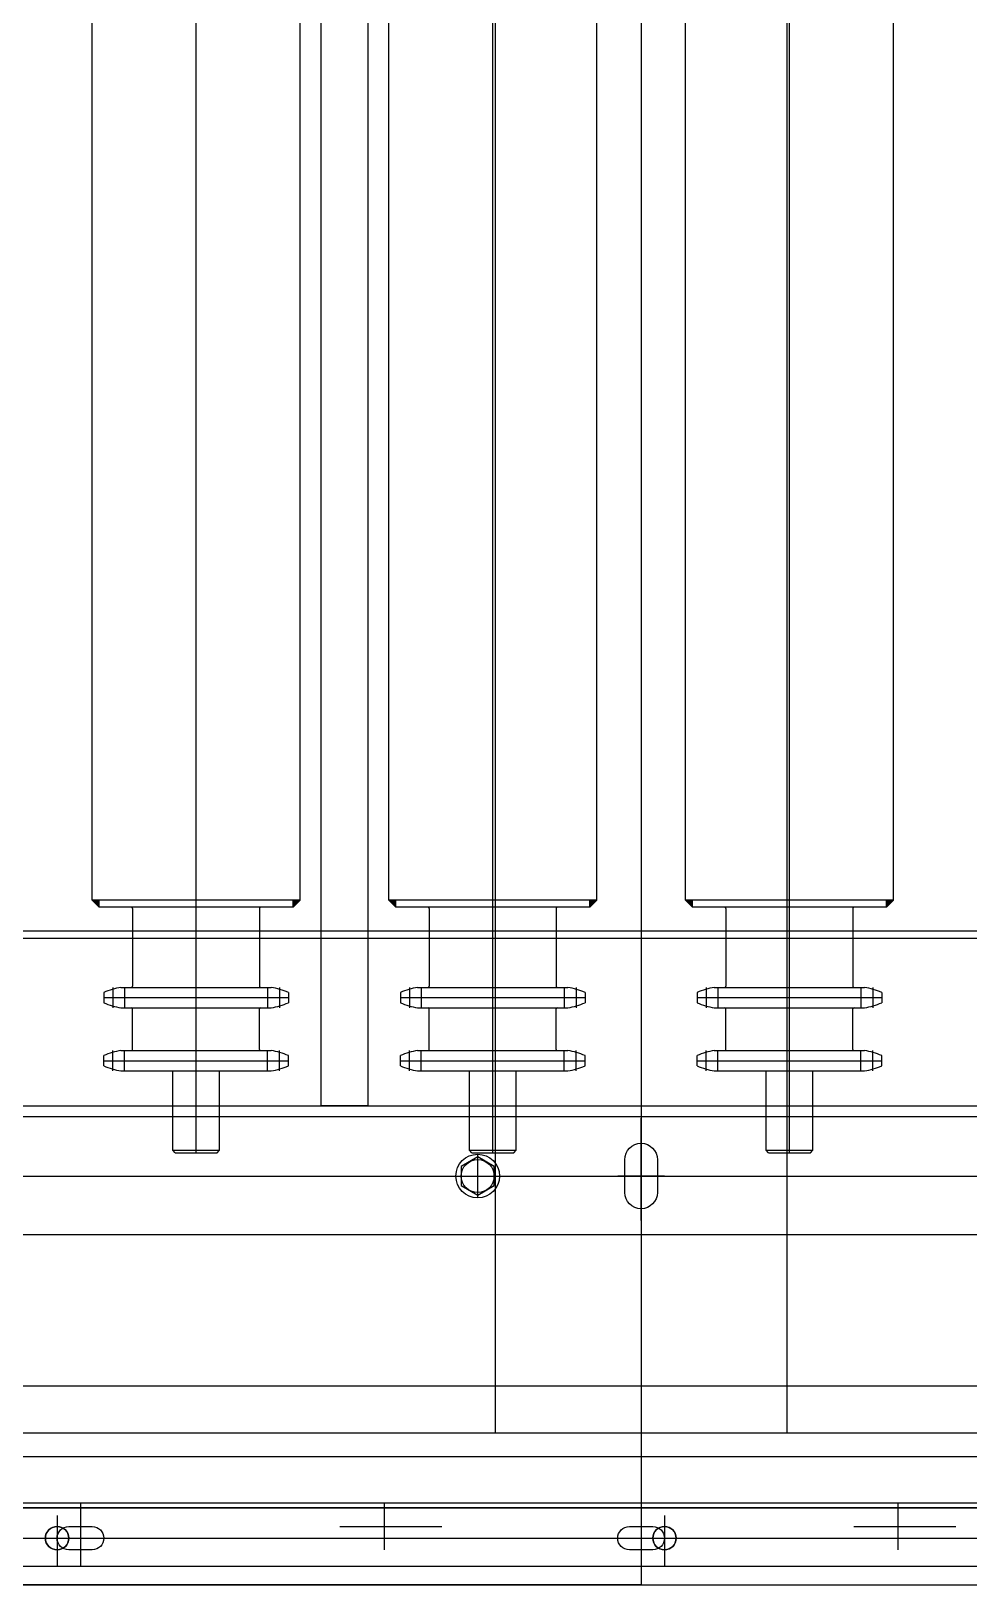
# Model space of a CAD drawing. Header units: millimetres. Extents: x -47382 to 204618, y -51045 to 127155.
# Drawn here: x 138889 to 139290, y 21552 to 22217 of the extents above; entities that cross this region are included whole.
import ezdxf

# ---------------------------------------------------------------- set-up
doc = ezdxf.new("R2010")
doc.units = ezdxf.units.MM
doc.header["$LTSCALE"] = 300
doc.header["$MEASUREMENT"] = 0
doc.layers.get('0').update_dxf_attribs({"linetype": 'CONTINUOUS'})
doc.layers.add('1', color=7, linetype='CONTINUOUS')
doc.layers.add('A-DETL-PEN8', color=8, linetype='CONTINUOUS')
doc.styles.get("Standard").update_dxf_attribs({"font": ''})
doc.styles.get('Standard').set_extended_font_data('DotumChe')

# ---------------------------------------------------------------- blocks, each defined once
blk = doc.blocks.new('A$C50FFAE84')
for centre in [(467.41, 624.05, -310.54), (2427.41, 624.05, -310.54), (467.41, 364.05, -310.54), (2427.41, 364.05, -310.54)]:
    blk.add_circle(centre, 5)
at = {"layer": '1'}
for p, q in [((467.41, 634.53, -310.54), (467.41, 611.67, -310.54)), ((2427.41, 634.53, -310.54), (2427.41, 611.67, -310.54)), ((477.07, 624.05, -310.54), (455.41, 624.05, -310.54)), ((2417.76, 624.05, -310.54), (2439.41, 624.05, -310.54)), ((467.41, 374.53, -310.54), (467.41, 351.67, -310.54)), ((2427.41, 374.53, -310.54), (2427.41, 351.67, -310.54)), ((477.07, 364.05, -310.54), (455.41, 364.05, -310.54)), ((2417.76, 364.05, -310.54), (2439.41, 364.05, -310.54))]:
    blk.add_line(p, q, dxfattribs=at)
blk = doc.blocks.new('G$CD692945F')
at = {"layer": 'A-DETL-PEN8'}
for points in [[(3279.55, 1095.09), (3282.6, 1095.09), (3282.6, 1092.09)], [(3368.65, 1095.09), (3365.6, 1095.09), (3365.6, 1092.09)], [(3406.55, 1095.09), (3409.6, 1095.09), (3409.6, 1092.09)], [(3495.65, 1095.09), (3492.6, 1095.09), (3492.6, 1092.09)], [(3533.55, 1095.09), (3536.6, 1095.09), (3536.6, 1092.09)], [(3622.65, 1095.09), (3619.6, 1095.09), (3619.6, 1092.09)]]:
    blk.add_hatch(color=256, dxfattribs=at).paths.add_polyline_path(points)
for p, q in [((3514.6, 2747.09, 0), (3514.6, 857.09, 0)), ((3514.6, 2737.09, 0), (3514.6, 802.09, 0)), ((3324.1, 987.09, 0), (3324.1, 2607.09, 0)), ((3451.1, 987.09, 0), (3451.1, 2607.09, 0)), ((3578.1, 987.09, 0), (3578.1, 2607.09, 0)), ((3377.6, 1007.09, 0), (3377.6, 2597.09, 0)), ((3397.6, 2597.09, 0), (3397.6, 1007.09, 0)), ((3279.55, 1095.09, 0), (3279.55, 2569.09, 0)), ((3368.65, 1095.09, 0), (3368.65, 2569.09, 0)), ((3406.55, 1095.09, 0), (3406.55, 2569.09, 0)), ((3495.65, 1095.09, 0), (3495.65, 2569.09, 0)), ((3533.55, 1095.09, 0), (3533.55, 2569.09, 0)), ((3622.65, 1095.09, 0), (3622.65, 2569.09, 0)), ((3282.6, 1092.09, 0), (3279.55, 1095.09, 0)), ((3368.65, 1095.09, 0), (3279.55, 1095.09, 0)), ((3282.6, 1092.09, 0), (3282.6, 1095.09, 0)), ((3365.6, 1092.09, 0), (3282.6, 1092.09, 0)), ((3296.93, 1091.59, 0), (3296.93, 1058.29, 0)), ((3351.27, 1091.59, 0), (3351.27, 1058.29, 0)), ((3365.6, 1092.09, 0), (3368.65, 1095.09, 0)), ((3365.6, 1092.09, 0), (3365.6, 1095.09, 0)), ((3409.6, 1092.09, 0), (3406.55, 1095.09, 0)), ((3495.65, 1095.09, 0), (3406.55, 1095.09, 0)), ((3409.6, 1092.09, 0), (3409.6, 1095.09, 0)), ((3492.6, 1092.09, 0), (3409.6, 1092.09, 0)), ((3423.93, 1091.59, 0), (3423.93, 1058.29, 0)), ((3478.27, 1091.59, 0), (3478.27, 1058.29, 0)), ((3492.6, 1092.09, 0), (3495.65, 1095.09, 0)), ((3492.6, 1092.09, 0), (3492.6, 1095.09, 0)), ((3536.6, 1092.09, 0), (3533.55, 1095.09, 0)), ((3622.65, 1095.09, 0), (3533.55, 1095.09, 0)), ((3536.6, 1092.09, 0), (3536.6, 1095.09, 0)), ((3619.6, 1092.09, 0), (3536.6, 1092.09, 0)), ((3550.93, 1091.59, 0), (3550.93, 1058.29, 0)), ((3605.27, 1091.59, 0), (3605.27, 1058.29, 0)), ((3619.6, 1092.09, 0), (3622.65, 1095.09, 0)), ((3619.6, 1092.09, 0), (3619.6, 1095.09, 0)), ((2637.1, 1082.09, 0), (4392.1, 1082.09, 0)), ((2637.1, 1078.89, 0), (4392.1, 1078.89, 0)), ((3288.43, 1057.79, 0), (3288.43, 1049.09, 0)), ((3291.95, 1057.79, 0), (3356.24, 1057.79, 0)), ((3293.51, 1057.79, 0), (3293.51, 1049.09, 0)), ((3354.69, 1057.79, 0), (3354.69, 1049.09, 0)), ((3359.77, 1057.79, 0), (3359.77, 1049.09, 0)), ((3415.43, 1057.79, 0), (3415.43, 1049.09, 0)), ((3418.95, 1057.79, 0), (3483.24, 1057.79, 0)), ((3420.51, 1057.79, 0), (3420.51, 1049.09, 0)), ((3481.69, 1057.79, 0), (3481.69, 1049.09, 0)), ((3486.77, 1057.79, 0), (3486.77, 1049.09, 0)), ((3542.43, 1057.79, 0), (3542.43, 1049.09, 0)), ((3545.95, 1057.79, 0), (3610.24, 1057.79, 0)), ((3547.51, 1057.79, 0), (3547.51, 1049.09, 0)), ((3608.69, 1057.79, 0), (3608.69, 1049.09, 0)), ((3613.77, 1057.79, 0), (3613.77, 1049.09, 0)), ((3284.6, 1055.62, 0), (3284.6, 1051.27, 0)), ((3284.6, 1053.44, 0), (3363.6, 1053.44, 0)), ((3363.6, 1055.62, 0), (3363.6, 1051.27, 0)), ((3411.6, 1055.62, 0), (3411.6, 1051.27, 0)), ((3411.6, 1053.44, 0), (3490.6, 1053.44, 0)), ((3490.6, 1055.62, 0), (3490.6, 1051.27, 0)), ((3538.6, 1055.62, 0), (3538.6, 1051.27, 0)), ((3538.6, 1053.44, 0), (3617.6, 1053.44, 0)), ((3617.6, 1055.62, 0), (3617.6, 1051.27, 0)), ((3291.95, 1049.09, 0), (3356.24, 1049.09, 0)), ((3296.93, 1031.29, 0), (3296.93, 1048.59, 0)), ((3351.27, 1031.29, 0), (3351.27, 1048.59, 0)), ((3418.95, 1049.09, 0), (3483.24, 1049.09, 0)), ((3423.93, 1031.29, 0), (3423.93, 1048.59, 0)), ((3478.27, 1031.29, 0), (3478.27, 1048.59, 0)), ((3545.95, 1049.09, 0), (3610.24, 1049.09, 0)), ((3550.93, 1031.29, 0), (3550.93, 1048.59, 0)), ((3605.27, 1031.29, 0), (3605.27, 1048.59, 0)), ((3288.43, 1022.09, 0), (3288.43, 1030.79, 0)), ((3291.95, 1030.79, 0), (3356.24, 1030.79, 0)), ((3293.51, 1022.09, 0), (3293.51, 1030.79, 0)), ((3354.69, 1022.09, 0), (3354.69, 1030.79, 0)), ((3359.77, 1022.09, 0), (3359.77, 1030.79, 0)), ((3415.43, 1022.09, 0), (3415.43, 1030.79, 0)), ((3418.95, 1030.79, 0), (3483.24, 1030.79, 0)), ((3420.51, 1022.09, 0), (3420.51, 1030.79, 0)), ((3481.69, 1022.09, 0), (3481.69, 1030.79, 0)), ((3486.77, 1022.09, 0), (3486.77, 1030.79, 0)), ((3542.43, 1022.09, 0), (3542.43, 1030.79, 0)), ((3545.95, 1030.79, 0), (3610.24, 1030.79, 0)), ((3547.51, 1022.09, 0), (3547.51, 1030.79, 0)), ((3608.69, 1022.09, 0), (3608.69, 1030.79, 0)), ((3613.77, 1022.09, 0), (3613.77, 1030.79, 0)), ((3284.6, 1024.27, 0), (3284.6, 1028.62, 0)), ((3284.6, 1026.44, 0), (3363.6, 1026.44, 0)), ((3363.6, 1024.27, 0), (3363.6, 1028.62, 0)), ((3411.6, 1024.27, 0), (3411.6, 1028.62, 0)), ((3411.6, 1026.44, 0), (3490.6, 1026.44, 0)), ((3490.6, 1024.27, 0), (3490.6, 1028.62, 0)), ((3538.6, 1024.27, 0), (3538.6, 1028.62, 0)), ((3538.6, 1026.44, 0), (3617.6, 1026.44, 0)), ((3617.6, 1024.27, 0), (3617.6, 1028.62, 0)), ((3291.95, 1022.09, 0), (3356.24, 1022.09, 0)), ((3314.1, 988.09, 0), (3314.1, 1022.09, 0)), ((3334.1, 988.09, 0), (3334.1, 1022.09, 0)), ((3418.95, 1022.09, 0), (3483.24, 1022.09, 0)), ((3441.1, 988.09, 0), (3441.1, 1022.09, 0)), ((3461.1, 988.09, 0), (3461.1, 1022.09, 0)), ((3545.95, 1022.09, 0), (3610.24, 1022.09, 0)), ((3568.1, 988.09, 0), (3568.1, 1022.09, 0)), ((3588.1, 988.09, 0), (3588.1, 1022.09, 0)), ((2637.1, 1007.09, 0), (4392.1, 1007.09, 0)), ((3397.6, 1007.09, 0), (3377.6, 1007.09, 0)), ((2637.1, 1002.59, 0), (4392.1, 1002.59, 0)), ((3514.6, 958.09, 0), (3514.6, 1001.83, 0)), ((3314.1, 988.09, 0), (3334.1, 988.09, 0)), ((3315.1, 987.09, 0), (3314.1, 988.09, 0)), ((3315.1, 987.09, 0), (3333.1, 987.09, 0)), ((3333.1, 987.09, 0), (3334.1, 988.09, 0)), ((3444.65, 985.25, 0), (3437.58, 981.17, 0)), ((3441.1, 988.09, 0), (3461.1, 988.09, 0)), ((3442.1, 987.09, 0), (3441.1, 988.09, 0)), ((3442.1, 987.09, 0), (3460.1, 987.09, 0)), ((3444.65, 967.77, 0), (3444.65, 986.42, 0)), ((3451.71, 981.17, 0), (3444.65, 985.25, 0)), ((3460.1, 987.09, 0), (3461.1, 988.09, 0)), ((3568.1, 988.09, 0), (3588.1, 988.09, 0)), ((3569.1, 987.09, 0), (3568.1, 988.09, 0)), ((3569.1, 987.09, 0), (3587.1, 987.09, 0)), ((3587.1, 987.09, 0), (3588.1, 988.09, 0)), ((3437.58, 981.17, 0), (3437.58, 973.01, 0)), ((3451.71, 973.01, 0), (3451.71, 981.17, 0)), ((2637.1, 977.09, 0), (4392.1, 977.09, 0)), ((3437.58, 973.01, 0), (3444.65, 968.94, 0)), ((3444.65, 968.94, 0), (3451.71, 973.01, 0)), ((3524.6, 977.09, 0), (3504.6, 977.09, 0)), ((2637.1, 952.09, 0), (4392.1, 952.09, 0)), ((4392.1, 887.09, 0), (2637.1, 887.09, 0)), ((2637.1, 857.09, 0), (4392.1, 857.09, 0)), ((3274.6, 837.09, 0), (3274.6, 810.09, 0)), ((3404.6, 837.09, 0), (3404.6, 817.09, 0)), ((3404.6, 837.09, 0), (3404.6, 817.09, 0)), ((3514.6, 837.09, 0), (3514.6, 810.09, 0)), ((3624.6, 817.09, 0), (3624.6, 837.09, 0)), ((3624.6, 817.09, 0), (3624.6, 837.09, 0)), ((3385.6, 827.09, 0), (3429.33, 827.09, 0)), ((3385.6, 827.09, 0), (3429.33, 827.09, 0)), ((3605.6, 827.09, 0), (3649.33, 827.09, 0)), ((3605.6, 827.09, 0), (3649.33, 827.09, 0)), ((3224.6, 822.09, 0), (3804.6, 822.09, 0)), ((3514.6, 802.09, 0), (2637.1, 802.09, 0))]:
    blk.add_line(p, q, dxfattribs=at)
at = {"layer": 'A-DETL-PEN8', "elevation": 0}
blk.add_lwpolyline([(3577.1, 867.09), (3577.1, 2737.09), (3452.1, 2737.09), (3452.1, 867.09)], dxfattribs=at)
for points in [[(3507.6, 977.09), (3507.6, 984.09, -1), (3521.6, 984.09), (3521.6, 977.09), (3521.6, 970.09, -1), (3507.6, 970.09)], [(3804.6, 809.09), (3804.6, 835.09, 0.414214), (3802.6, 837.09), (3226.6, 837.09, 0.414214), (3224.6, 835.09), (3224.6, 809.09, 0.414214), (3226.6, 807.09), (3234.6, 807.09), (3234.6, 809.09), (3226.6, 809.09), (3226.6, 835.09), (3802.6, 835.09), (3802.6, 809.09), (3794.6, 809.09), (3794.6, 807.09), (3802.6, 807.09, 0.414214)], [(3269.6, 827.09), (3279.6, 827.09, -1), (3279.6, 817.09), (3269.6, 817.09, -1)], [(3509.6, 827.09), (3519.6, 827.09, -1), (3519.6, 817.09), (3509.6, 817.09, -1)]]:
    blk.add_lwpolyline(points, format="xyb", close=True, dxfattribs=at)
for points in [[(2644.6, 802.09), (4489.6, 802.09), (4489.6, 867.09), (2644.6, 867.09)], [(3234.6, 810.09), (3794.6, 810.09), (3794.6, 835.09), (3234.6, 835.09)]]:
    blk.add_lwpolyline(points, close=True, dxfattribs=at)
at = {"layer": 'A-DETL-PEN8'}
for radius in [9.32, 7.07]:
    blk.add_circle((3444.65, 977.09, 0), radius, dxfattribs=at)
for centre, radius, start, end in [((3296.43, 1091.59, 0), 0.5, 0, 90), ((3351.77, 1091.59, 0), 0.5, 90, 180), ((3423.43, 1091.59, 0), 0.5, 0, 90), ((3478.77, 1091.59, 0), 0.5, 90, 180), ((3550.43, 1091.59, 0), 0.5, 0, 90), ((3605.77, 1091.59, 0), 0.5, 90, 180), ((3296.24, 1029.77, 0), 28.35, 98.70246, 114.24758), ((3296.43, 1058.29, 0), 0.5, 270, 0), ((3351.77, 1058.29, 0), 0.5, 180, 270), ((3351.95, 1029.77, 0), 28.35, 65.75242, 81.29754), ((3423.24, 1029.77, 0), 28.35, 98.70246, 114.24758), ((3423.43, 1058.29, 0), 0.5, 270, 0), ((3478.77, 1058.29, 0), 0.5, 180, 270), ((3478.95, 1029.77, 0), 28.35, 65.75242, 81.29754), ((3550.24, 1029.77, 0), 28.35, 98.70246, 114.24758), ((3550.43, 1058.29, 0), 0.5, 270, 0), ((3605.77, 1058.29, 0), 0.5, 180, 270), ((3605.95, 1029.77, 0), 28.35, 65.75242, 81.29754), ((3296.24, 1077.12, 0), 28.35, 245.75242, 261.29754), ((3351.95, 1077.12, 0), 28.35, 278.70246, 294.24758), ((3423.24, 1077.12, 0), 28.35, 245.75242, 261.29754), ((3478.95, 1077.12, 0), 28.35, 278.70246, 294.24758), ((3550.24, 1077.12, 0), 28.35, 245.75242, 261.29754), ((3605.95, 1077.12, 0), 28.35, 278.70246, 294.24758), ((3296.43, 1048.59, 0), 0.5, 0, 90), ((3351.77, 1048.59, 0), 0.5, 90, 180), ((3423.43, 1048.59, 0), 0.5, 0, 90), ((3478.77, 1048.59, 0), 0.5, 90, 180), ((3550.43, 1048.59, 0), 0.5, 0, 90), ((3605.77, 1048.59, 0), 0.5, 90, 180), ((3296.24, 1002.77, 0), 28.35, 98.70246, 114.24758), ((3296.43, 1031.29, 0), 0.5, 270, 0), ((3351.77, 1031.29, 0), 0.5, 180, 270), ((3351.95, 1002.77, 0), 28.35, 65.75242, 81.29754), ((3423.24, 1002.77, 0), 28.35, 98.70246, 114.24758), ((3423.43, 1031.29, 0), 0.5, 270, 0), ((3478.77, 1031.29, 0), 0.5, 180, 270), ((3478.95, 1002.77, 0), 28.35, 65.75242, 81.29754), ((3550.24, 1002.77, 0), 28.35, 98.70246, 114.24758), ((3550.43, 1031.29, 0), 0.5, 270, 0), ((3605.77, 1031.29, 0), 0.5, 180, 270), ((3605.95, 1002.77, 0), 28.35, 65.75242, 81.29754), ((3296.24, 1050.12, 0), 28.35, 245.75242, 261.29754), ((3351.95, 1050.12, 0), 28.35, 278.70246, 294.24758), ((3423.24, 1050.12, 0), 28.35, 245.75242, 261.29754), ((3478.95, 1050.12, 0), 28.35, 278.70246, 294.24758), ((3550.24, 1050.12, 0), 28.35, 245.75242, 261.29754), ((3605.95, 1050.12, 0), 28.35, 278.70246, 294.24758)]:
    blk.add_arc(centre, radius, start, end, dxfattribs=at)
at = {"layer": 'A-DETL-PEN8', "xscale": -1, "rotation": 89.99999999999999}
blk.add_blockref('A$C50FFAE84', (3888.65, 3249.51, 310.54), dxfattribs=at)
at = {"layer": 'A-DETL-PEN8', "rotation": 90}
blk.add_blockref('A$C50FFAE84', (3888.65, 354.68, 310.54), dxfattribs=at)
at = {"layer": 'A-DETL-PEN8', "text_generation_flag": 4, "flags": 1}
for tag, p in [('QTY', (3697.93, 3085.6, 0)), ('USER5', (3697.93, 3084.6, 0)), ('USER4', (3697.93, 3083.6, 0)), ('USER3', (3697.93, 3082.6, 0)), ('USER2', (3697.93, 3081.6, 0)), ('USER1', (3697.93, 3080.6, 0)), ('REMARK', (3697.93, 3079.6, 0)), ('WEIGHT', (3697.93, 3076.6, 0)), ('MAKER', (3697.93, 3078.6, 0)), ('PRICE', (3697.93, 3077.6, 0)), ('MATERIAL', (3697.93, 3075.6, 0)), ('SPEC', (3697.93, 3074.6, 0)), ('NAME', (3697.93, 3072.6, 0)), ('ENAME', (3697.93, 3073.6, 0))]:
    blk.add_attdef(tag, p, '', height=0.25, dxfattribs=at)

msp = doc.modelspace()

# ---------------------------------------------------------------- block references
msp.add_blockref('G$CD692945F', (135635.4, 20749.85))

doc.saveas('drawing.dxf')
